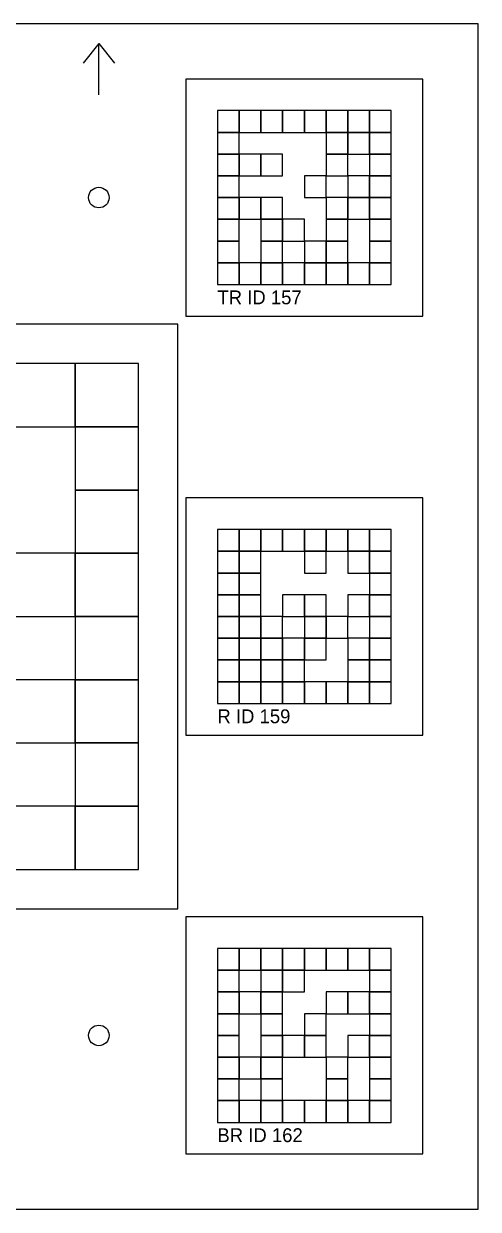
# Model space of a CAD drawing. Extents: x 0 to 1260, y -12 to 1580.
# Drawn here: x 825 to 940, y 960 to 1260 of the extents above; entities that cross this region are included whole.
import ezdxf

# ---------------------------------------------------------------- set-up
doc = ezdxf.new("R2010")
doc.units = 0
for name, color, linetype in [('BLACK_POCKET', 7, 'CONTINUOUS'), ('CUT', 7, 'CONTINUOUS'), ('LABEL', 3, 'CONTINUOUS'), ('MOUNT_HOLE', 6, 'CONTINUOUS'), ('ORIENTATION', 7, 'CONTINUOUS'), ('QUIET_ZONE', 5, 'CONTINUOUS'), ('TAG_BOUNDARY', 8, 'CONTINUOUS')]:
    doc.layers.add(name, color=color, linetype=linetype)

msp = doc.modelspace()

# ---------------------------------------------------------------- linework, layer by layer
at = {"layer": 'BLACK_POCKET'}
for p, q in [((879.5, 1238), (874, 1238)), ((874, 1238), (874, 1232.5)), ((879.5, 1232.5), (879.5, 1238)), ((885, 1238), (879.5, 1238)), ((879.5, 1238), (879.5, 1232.5)), ((885, 1232.5), (885, 1238)), ((890.5, 1238), (885, 1238)), ((885, 1238), (885, 1232.5)), ((890.5, 1232.5), (890.5, 1238)), ((896, 1238), (890.5, 1238)), ((890.5, 1238), (890.5, 1232.5)), ((896, 1232.5), (896, 1238)), ((901.5, 1238), (896, 1238)), ((896, 1238), (896, 1232.5)), ((901.5, 1232.5), (901.5, 1238)), ((907, 1238), (901.5, 1238)), ((901.5, 1238), (901.5, 1232.5)), ((907, 1232.5), (907, 1238)), ((912.5, 1238), (907, 1238)), ((907, 1238), (907, 1232.5)), ((912.5, 1232.5), (912.5, 1238)), ((918, 1238), (912.5, 1238)), ((912.5, 1238), (912.5, 1232.5)), ((918, 1232.5), (918, 1238)), ((874, 1232.5), (879.5, 1232.5)), ((879.5, 1232.5), (874, 1232.5)), ((874, 1232.5), (874, 1227)), ((879.5, 1232.5), (885, 1232.5)), ((879.5, 1227), (879.5, 1232.5)), ((885, 1232.5), (890.5, 1232.5)), ((890.5, 1232.5), (896, 1232.5)), ((896, 1232.5), (901.5, 1232.5)), ((901.5, 1232.5), (907, 1232.5)), ((907, 1232.5), (901.5, 1232.5)), ((901.5, 1232.5), (901.5, 1227)), ((907, 1232.5), (912.5, 1232.5)), ((907, 1227), (907, 1232.5)), ((912.5, 1232.5), (907, 1232.5)), ((907, 1232.5), (907, 1227)), ((912.5, 1232.5), (918, 1232.5)), ((912.5, 1227), (912.5, 1232.5)), ((918, 1232.5), (912.5, 1232.5)), ((912.5, 1232.5), (912.5, 1227)), ((918, 1227), (918, 1232.5)), ((874, 1227), (879.5, 1227)), ((879.5, 1227), (874, 1227)), ((874, 1227), (874, 1221.5)), ((879.5, 1221.5), (879.5, 1227)), ((885, 1227), (879.5, 1227)), ((879.5, 1227), (879.5, 1221.5)), ((885, 1221.5), (885, 1227)), ((890.5, 1227), (885, 1227)), ((885, 1227), (885, 1221.5)), ((890.5, 1221.5), (890.5, 1227)), ((901.5, 1227), (907, 1227)), ((907, 1227), (901.5, 1227)), ((901.5, 1227), (901.5, 1221.5)), ((907, 1227), (912.5, 1227)), ((907, 1221.5), (907, 1227)), ((912.5, 1227), (918, 1227)), ((918, 1227), (912.5, 1227)), ((912.5, 1227), (912.5, 1221.5)), ((918, 1221.5), (918, 1227)), ((874, 1221.5), (879.5, 1221.5)), ((879.5, 1221.5), (874, 1221.5)), ((874, 1221.5), (874, 1216)), ((879.5, 1221.5), (885, 1221.5)), ((879.5, 1216), (879.5, 1221.5)), ((885, 1221.5), (890.5, 1221.5)), ((901.5, 1221.5), (896, 1221.5)), ((896, 1221.5), (896, 1216)), ((901.5, 1221.5), (907, 1221.5)), ((901.5, 1216), (901.5, 1221.5)), ((912.5, 1221.5), (907, 1221.5)), ((907, 1221.5), (907, 1216)), ((912.5, 1221.5), (918, 1221.5)), ((912.5, 1216), (912.5, 1221.5)), ((918, 1221.5), (912.5, 1221.5)), ((912.5, 1221.5), (912.5, 1216)), ((918, 1216), (918, 1221.5)), ((874, 1216), (879.5, 1216)), ((879.5, 1216), (874, 1216)), ((874, 1216), (874, 1210.5)), ((879.5, 1210.5), (879.5, 1216)), ((885, 1216), (879.5, 1216)), ((879.5, 1216), (879.5, 1210.5)), ((885, 1210.5), (885, 1216)), ((890.5, 1216), (885, 1216)), ((885, 1216), (885, 1210.5)), ((890.5, 1210.5), (890.5, 1216)), ((896, 1216), (901.5, 1216)), ((907, 1216), (901.5, 1216)), ((901.5, 1216), (901.5, 1210.5)), ((907, 1216), (912.5, 1216)), ((907, 1210.5), (907, 1216)), ((912.5, 1216), (907, 1216)), ((907, 1216), (907, 1210.5)), ((912.5, 1216), (918, 1216)), ((912.5, 1210.5), (912.5, 1216)), ((918, 1216), (912.5, 1216)), ((912.5, 1216), (912.5, 1210.5)), ((918, 1210.5), (918, 1216)), ((874, 1210.5), (879.5, 1210.5)), ((879.5, 1210.5), (874, 1210.5)), ((874, 1210.5), (874, 1205)), ((879.5, 1210.5), (885, 1210.5)), ((879.5, 1205), (879.5, 1210.5)), ((885, 1210.5), (890.5, 1210.5)), ((890.5, 1210.5), (885, 1210.5)), ((885, 1210.5), (885, 1205)), ((890.5, 1205), (890.5, 1210.5)), ((896, 1210.5), (890.5, 1210.5)), ((890.5, 1210.5), (890.5, 1205)), ((896, 1205), (896, 1210.5)), ((901.5, 1210.5), (907, 1210.5)), ((907, 1210.5), (901.5, 1210.5)), ((901.5, 1210.5), (901.5, 1205)), ((907, 1210.5), (912.5, 1210.5)), ((907, 1205), (907, 1210.5)), ((912.5, 1210.5), (918, 1210.5)), ((918, 1210.5), (912.5, 1210.5)), ((912.5, 1210.5), (912.5, 1205)), ((918, 1205), (918, 1210.5)), ((874, 1205), (879.5, 1205)), ((879.5, 1205), (874, 1205)), ((874, 1205), (874, 1199.5)), ((879.5, 1199.5), (879.5, 1205)), ((885, 1205), (890.5, 1205)), ((890.5, 1205), (885, 1205)), ((885, 1205), (885, 1199.5)), ((890.5, 1205), (896, 1205)), ((890.5, 1199.5), (890.5, 1205)), ((901.5, 1205), (896, 1205)), ((896, 1205), (896, 1199.5)), ((901.5, 1205), (907, 1205)), ((901.5, 1199.5), (901.5, 1205)), ((907, 1205), (901.5, 1205)), ((901.5, 1205), (901.5, 1199.5)), ((907, 1199.5), (907, 1205)), ((912.5, 1205), (918, 1205)), ((918, 1205), (912.5, 1205)), ((912.5, 1205), (912.5, 1199.5)), ((918, 1199.5), (918, 1205)), ((874, 1199.5), (879.5, 1199.5)), ((879.5, 1199.5), (874, 1199.5)), ((874, 1199.5), (874, 1194)), ((879.5, 1194), (879.5, 1199.5)), ((885, 1199.5), (879.5, 1199.5)), ((879.5, 1199.5), (879.5, 1194)), ((885, 1199.5), (890.5, 1199.5)), ((885, 1194), (885, 1199.5)), ((890.5, 1199.5), (885, 1199.5)), ((885, 1199.5), (885, 1194)), ((890.5, 1194), (890.5, 1199.5)), ((896, 1199.5), (890.5, 1199.5)), ((890.5, 1199.5), (890.5, 1194)), ((896, 1199.5), (901.5, 1199.5)), ((896, 1194), (896, 1199.5)), ((901.5, 1199.5), (896, 1199.5)), ((896, 1199.5), (896, 1194)), ((901.5, 1199.5), (907, 1199.5)), ((901.5, 1194), (901.5, 1199.5)), ((907, 1199.5), (901.5, 1199.5)), ((901.5, 1199.5), (901.5, 1194)), ((907, 1194), (907, 1199.5)), ((912.5, 1199.5), (907, 1199.5)), ((907, 1199.5), (907, 1194)), ((912.5, 1199.5), (918, 1199.5)), ((912.5, 1194), (912.5, 1199.5)), ((918, 1199.5), (912.5, 1199.5)), ((912.5, 1199.5), (912.5, 1194)), ((918, 1194), (918, 1199.5)), ((874, 1194), (879.5, 1194)), ((879.5, 1194), (885, 1194)), ((885, 1194), (890.5, 1194)), ((890.5, 1194), (896, 1194)), ((896, 1194), (901.5, 1194)), ((901.5, 1194), (907, 1194)), ((907, 1194), (912.5, 1194)), ((912.5, 1194), (918, 1194)), ((838, 1174), (822, 1174)), ((838, 1158), (838, 1174)), ((854, 1174), (838, 1174)), ((838, 1174), (838, 1158)), ((854, 1158), (854, 1174)), ((822, 1158), (838, 1158)), ((838, 1158), (854, 1158)), ((854, 1158), (838, 1158)), ((838, 1158), (838, 1142)), ((854, 1142), (854, 1158)), ((838, 1142), (854, 1142)), ((854, 1142), (838, 1142)), ((838, 1142), (838, 1126)), ((854, 1126), (854, 1142)), ((879.5, 1132), (874, 1132)), ((874, 1132), (874, 1126.5)), ((879.5, 1126.5), (879.5, 1132)), ((885, 1132), (879.5, 1132)), ((879.5, 1132), (879.5, 1126.5)), ((885, 1126.5), (885, 1132)), ((890.5, 1132), (885, 1132)), ((885, 1132), (885, 1126.5)), ((890.5, 1126.5), (890.5, 1132)), ((896, 1132), (890.5, 1132)), ((890.5, 1132), (890.5, 1126.5)), ((896, 1126.5), (896, 1132)), ((901.5, 1132), (896, 1132)), ((896, 1132), (896, 1126.5)), ((901.5, 1126.5), (901.5, 1132)), ((907, 1132), (901.5, 1132)), ((901.5, 1132), (901.5, 1126.5)), ((907, 1126.5), (907, 1132)), ((912.5, 1132), (907, 1132)), ((907, 1132), (907, 1126.5)), ((912.5, 1126.5), (912.5, 1132)), ((918, 1132), (912.5, 1132)), ((912.5, 1132), (912.5, 1126.5)), ((918, 1126.5), (918, 1132)), ((838, 1126), (822, 1126)), ((838, 1126), (854, 1126)), ((838, 1110), (838, 1126)), ((854, 1126), (838, 1126)), ((838, 1126), (838, 1110)), ((854, 1110), (854, 1126)), ((874, 1126.5), (879.5, 1126.5)), ((879.5, 1126.5), (874, 1126.5)), ((874, 1126.5), (874, 1121)), ((879.5, 1126.5), (885, 1126.5)), ((879.5, 1121), (879.5, 1126.5)), ((885, 1126.5), (879.5, 1126.5)), ((879.5, 1126.5), (879.5, 1121)), ((885, 1126.5), (890.5, 1126.5)), ((885, 1121), (885, 1126.5)), ((890.5, 1126.5), (896, 1126.5)), ((896, 1126.5), (901.5, 1126.5)), ((901.5, 1126.5), (896, 1126.5)), ((896, 1126.5), (896, 1121)), ((901.5, 1126.5), (907, 1126.5)), ((901.5, 1121), (901.5, 1126.5)), ((907, 1126.5), (912.5, 1126.5)), ((912.5, 1126.5), (907, 1126.5)), ((907, 1126.5), (907, 1121)), ((912.5, 1126.5), (918, 1126.5)), ((912.5, 1121), (912.5, 1126.5)), ((918, 1126.5), (912.5, 1126.5)), ((912.5, 1126.5), (912.5, 1121)), ((918, 1121), (918, 1126.5)), ((874, 1121), (879.5, 1121)), ((879.5, 1121), (874, 1121)), ((874, 1121), (874, 1115.5)), ((879.5, 1121), (885, 1121)), ((879.5, 1115.5), (879.5, 1121)), ((885, 1121), (879.5, 1121)), ((879.5, 1121), (879.5, 1115.5)), ((885, 1115.5), (885, 1121)), ((896, 1121), (901.5, 1121)), ((907, 1121), (912.5, 1121)), ((912.5, 1121), (918, 1121)), ((918, 1121), (912.5, 1121)), ((912.5, 1121), (912.5, 1115.5)), ((918, 1115.5), (918, 1121)), ((874, 1115.5), (879.5, 1115.5)), ((879.5, 1115.5), (874, 1115.5)), ((874, 1115.5), (874, 1110)), ((879.5, 1115.5), (885, 1115.5)), ((879.5, 1110), (879.5, 1115.5)), ((885, 1115.5), (879.5, 1115.5)), ((879.5, 1115.5), (879.5, 1110)), ((885, 1110), (885, 1115.5)), ((896, 1115.5), (890.5, 1115.5)), ((890.5, 1115.5), (890.5, 1110)), ((896, 1110), (896, 1115.5)), ((901.5, 1115.5), (896, 1115.5)), ((896, 1115.5), (896, 1110)), ((901.5, 1110), (901.5, 1115.5)), ((912.5, 1115.5), (907, 1115.5)), ((907, 1115.5), (907, 1110)), ((912.5, 1115.5), (918, 1115.5)), ((912.5, 1110), (912.5, 1115.5)), ((918, 1115.5), (912.5, 1115.5)), ((912.5, 1115.5), (912.5, 1110)), ((918, 1110), (918, 1115.5)), ((822, 1110), (838, 1110)), ((838, 1110), (854, 1110)), ((854, 1110), (838, 1110)), ((838, 1110), (838, 1094)), ((854, 1094), (854, 1110)), ((874, 1110), (879.5, 1110)), ((879.5, 1110), (874, 1110)), ((874, 1110), (874, 1104.5)), ((879.5, 1110), (885, 1110)), ((879.5, 1104.5), (879.5, 1110)), ((885, 1110), (879.5, 1110)), ((879.5, 1110), (879.5, 1104.5)), ((885, 1104.5), (885, 1110)), ((890.5, 1110), (885, 1110)), ((885, 1110), (885, 1104.5)), ((890.5, 1110), (896, 1110)), ((890.5, 1104.5), (890.5, 1110)), ((896, 1110), (901.5, 1110)), ((901.5, 1110), (896, 1110)), ((896, 1110), (896, 1104.5)), ((901.5, 1104.5), (901.5, 1110)), ((907, 1110), (901.5, 1110)), ((901.5, 1110), (901.5, 1104.5)), ((907, 1110), (912.5, 1110)), ((907, 1104.5), (907, 1110)), ((912.5, 1110), (918, 1110)), ((918, 1110), (912.5, 1110)), ((912.5, 1110), (912.5, 1104.5)), ((918, 1104.5), (918, 1110)), ((874, 1104.5), (879.5, 1104.5)), ((879.5, 1104.5), (874, 1104.5)), ((874, 1104.5), (874, 1099)), ((879.5, 1104.5), (885, 1104.5)), ((879.5, 1099), (879.5, 1104.5)), ((885, 1104.5), (879.5, 1104.5)), ((879.5, 1104.5), (879.5, 1099)), ((885, 1104.5), (890.5, 1104.5)), ((885, 1099), (885, 1104.5)), ((890.5, 1104.5), (885, 1104.5)), ((885, 1104.5), (885, 1099)), ((890.5, 1099), (890.5, 1104.5)), ((896, 1104.5), (890.5, 1104.5)), ((890.5, 1104.5), (890.5, 1099)), ((896, 1104.5), (901.5, 1104.5)), ((896, 1099), (896, 1104.5)), ((901.5, 1104.5), (896, 1104.5)), ((896, 1104.5), (896, 1099)), ((901.5, 1104.5), (907, 1104.5)), ((901.5, 1099), (901.5, 1104.5)), ((912.5, 1104.5), (907, 1104.5)), ((907, 1104.5), (907, 1099)), ((912.5, 1104.5), (918, 1104.5)), ((912.5, 1099), (912.5, 1104.5)), ((918, 1104.5), (912.5, 1104.5)), ((912.5, 1104.5), (912.5, 1099)), ((918, 1099), (918, 1104.5)), ((874, 1099), (879.5, 1099)), ((879.5, 1099), (874, 1099)), ((874, 1099), (874, 1093.5)), ((879.5, 1099), (885, 1099)), ((879.5, 1093.5), (879.5, 1099)), ((885, 1099), (879.5, 1099)), ((879.5, 1099), (879.5, 1093.5)), ((885, 1099), (890.5, 1099)), ((885, 1093.5), (885, 1099)), ((890.5, 1099), (885, 1099)), ((885, 1099), (885, 1093.5)), ((890.5, 1099), (896, 1099)), ((890.5, 1093.5), (890.5, 1099)), ((896, 1099), (890.5, 1099)), ((890.5, 1099), (890.5, 1093.5)), ((896, 1099), (901.5, 1099)), ((896, 1093.5), (896, 1099)), ((907, 1099), (912.5, 1099)), ((912.5, 1099), (907, 1099)), ((907, 1099), (907, 1093.5)), ((912.5, 1099), (918, 1099)), ((912.5, 1093.5), (912.5, 1099)), ((918, 1099), (912.5, 1099)), ((912.5, 1099), (912.5, 1093.5)), ((918, 1093.5), (918, 1099)), ((838, 1094), (822, 1094)), ((838, 1094), (854, 1094)), ((838, 1078), (838, 1094)), ((854, 1094), (838, 1094)), ((838, 1094), (838, 1078)), ((854, 1078), (854, 1094)), ((874, 1093.5), (879.5, 1093.5)), ((879.5, 1093.5), (874, 1093.5)), ((874, 1093.5), (874, 1088)), ((879.5, 1093.5), (885, 1093.5)), ((879.5, 1088), (879.5, 1093.5)), ((885, 1093.5), (879.5, 1093.5)), ((879.5, 1093.5), (879.5, 1088)), ((885, 1093.5), (890.5, 1093.5)), ((885, 1088), (885, 1093.5)), ((890.5, 1093.5), (885, 1093.5)), ((885, 1093.5), (885, 1088)), ((890.5, 1093.5), (896, 1093.5)), ((890.5, 1088), (890.5, 1093.5)), ((896, 1093.5), (890.5, 1093.5)), ((890.5, 1093.5), (890.5, 1088)), ((896, 1088), (896, 1093.5)), ((901.5, 1093.5), (896, 1093.5)), ((896, 1093.5), (896, 1088)), ((901.5, 1088), (901.5, 1093.5)), ((907, 1093.5), (901.5, 1093.5)), ((901.5, 1093.5), (901.5, 1088)), ((907, 1093.5), (912.5, 1093.5)), ((907, 1088), (907, 1093.5)), ((912.5, 1093.5), (907, 1093.5)), ((907, 1093.5), (907, 1088)), ((912.5, 1093.5), (918, 1093.5)), ((912.5, 1088), (912.5, 1093.5)), ((918, 1093.5), (912.5, 1093.5)), ((912.5, 1093.5), (912.5, 1088)), ((918, 1088), (918, 1093.5)), ((874, 1088), (879.5, 1088)), ((879.5, 1088), (885, 1088)), ((885, 1088), (890.5, 1088)), ((890.5, 1088), (896, 1088)), ((896, 1088), (901.5, 1088)), ((901.5, 1088), (907, 1088)), ((907, 1088), (912.5, 1088)), ((912.5, 1088), (918, 1088)), ((822, 1078), (838, 1078)), ((838, 1078), (854, 1078)), ((854, 1078), (838, 1078)), ((838, 1078), (838, 1062)), ((854, 1062), (854, 1078)), ((838, 1062), (822, 1062)), ((838, 1062), (854, 1062)), ((838, 1046), (838, 1062)), ((854, 1062), (838, 1062)), ((838, 1062), (838, 1046)), ((854, 1046), (854, 1062)), ((822, 1046), (838, 1046)), ((838, 1046), (854, 1046)), ((879.5, 1026), (874, 1026)), ((874, 1026), (874, 1020.5)), ((879.5, 1020.5), (879.5, 1026)), ((885, 1026), (879.5, 1026)), ((879.5, 1026), (879.5, 1020.5)), ((885, 1020.5), (885, 1026)), ((890.5, 1026), (885, 1026)), ((885, 1026), (885, 1020.5)), ((890.5, 1020.5), (890.5, 1026)), ((896, 1026), (890.5, 1026)), ((890.5, 1026), (890.5, 1020.5)), ((896, 1020.5), (896, 1026)), ((901.5, 1026), (896, 1026)), ((896, 1026), (896, 1020.5)), ((901.5, 1020.5), (901.5, 1026)), ((907, 1026), (901.5, 1026)), ((901.5, 1026), (901.5, 1020.5)), ((907, 1020.5), (907, 1026)), ((912.5, 1026), (907, 1026)), ((907, 1026), (907, 1020.5)), ((912.5, 1020.5), (912.5, 1026)), ((918, 1026), (912.5, 1026)), ((912.5, 1026), (912.5, 1020.5)), ((918, 1020.5), (918, 1026)), ((874, 1020.5), (879.5, 1020.5)), ((879.5, 1020.5), (874, 1020.5)), ((874, 1020.5), (874, 1015)), ((879.5, 1020.5), (885, 1020.5)), ((879.5, 1015), (879.5, 1020.5)), ((885, 1020.5), (890.5, 1020.5)), ((890.5, 1020.5), (885, 1020.5)), ((885, 1020.5), (885, 1015)), ((890.5, 1020.5), (896, 1020.5)), ((890.5, 1015), (890.5, 1020.5)), ((896, 1020.5), (890.5, 1020.5)), ((890.5, 1020.5), (890.5, 1015)), ((896, 1020.5), (901.5, 1020.5)), ((896, 1015), (896, 1020.5)), ((901.5, 1020.5), (907, 1020.5)), ((907, 1020.5), (912.5, 1020.5)), ((912.5, 1020.5), (918, 1020.5)), ((918, 1020.5), (912.5, 1020.5)), ((912.5, 1020.5), (912.5, 1015)), ((918, 1015), (918, 1020.5)), ((874, 1015), (879.5, 1015)), ((879.5, 1015), (874, 1015)), ((874, 1015), (874, 1009.5)), ((879.5, 1009.5), (879.5, 1015)), ((885, 1015), (879.5, 1015)), ((879.5, 1015), (879.5, 1009.5)), ((885, 1015), (890.5, 1015)), ((885, 1009.5), (885, 1015)), ((890.5, 1015), (885, 1015)), ((885, 1015), (885, 1009.5)), ((890.5, 1015), (896, 1015)), ((890.5, 1009.5), (890.5, 1015)), ((907, 1015), (901.5, 1015)), ((901.5, 1015), (901.5, 1009.5)), ((907, 1009.5), (907, 1015)), ((912.5, 1015), (907, 1015)), ((907, 1015), (907, 1009.5)), ((912.5, 1015), (918, 1015)), ((912.5, 1009.5), (912.5, 1015)), ((918, 1015), (912.5, 1015)), ((912.5, 1015), (912.5, 1009.5)), ((918, 1009.5), (918, 1015)), ((874, 1009.5), (879.5, 1009.5)), ((879.5, 1009.5), (874, 1009.5)), ((874, 1009.5), (874, 1004)), ((879.5, 1009.5), (885, 1009.5)), ((879.5, 1004), (879.5, 1009.5)), ((885, 1009.5), (890.5, 1009.5)), ((890.5, 1009.5), (885, 1009.5)), ((885, 1009.5), (885, 1004)), ((890.5, 1004), (890.5, 1009.5)), ((901.5, 1009.5), (896, 1009.5)), ((896, 1009.5), (896, 1004)), ((901.5, 1009.5), (907, 1009.5)), ((901.5, 1004), (901.5, 1009.5)), ((907, 1009.5), (912.5, 1009.5)), ((912.5, 1009.5), (918, 1009.5)), ((918, 1009.5), (912.5, 1009.5)), ((912.5, 1009.5), (912.5, 1004)), ((918, 1004), (918, 1009.5)), ((874, 1004), (879.5, 1004)), ((879.5, 1004), (874, 1004)), ((874, 1004), (874, 998.5)), ((879.5, 998.5), (879.5, 1004)), ((885, 1004), (890.5, 1004)), ((890.5, 1004), (885, 1004)), ((885, 1004), (885, 998.5)), ((890.5, 998.5), (890.5, 1004)), ((896, 1004), (890.5, 1004)), ((890.5, 1004), (890.5, 998.5)), ((896, 1004), (901.5, 1004)), ((896, 998.5), (896, 1004)), ((901.5, 1004), (896, 1004)), ((896, 1004), (896, 998.5)), ((901.5, 998.5), (901.5, 1004)), ((912.5, 1004), (907, 1004)), ((907, 1004), (907, 998.5)), ((912.5, 1004), (918, 1004)), ((912.5, 998.5), (912.5, 1004)), ((918, 1004), (912.5, 1004)), ((912.5, 1004), (912.5, 998.5)), ((918, 998.5), (918, 1004)), ((874, 998.5), (879.5, 998.5)), ((879.5, 998.5), (874, 998.5)), ((874, 998.5), (874, 993)), ((879.5, 993), (879.5, 998.5)), ((885, 998.5), (879.5, 998.5)), ((879.5, 998.5), (879.5, 993)), ((885, 998.5), (890.5, 998.5)), ((885, 993), (885, 998.5)), ((890.5, 998.5), (885, 998.5)), ((885, 998.5), (885, 993)), ((890.5, 998.5), (896, 998.5)), ((890.5, 993), (890.5, 998.5)), ((896, 998.5), (901.5, 998.5)), ((907, 998.5), (901.5, 998.5)), ((901.5, 998.5), (901.5, 993)), ((907, 998.5), (912.5, 998.5)), ((907, 993), (907, 998.5)), ((912.5, 998.5), (918, 998.5)), ((918, 998.5), (912.5, 998.5)), ((912.5, 998.5), (912.5, 993)), ((918, 993), (918, 998.5)), ((874, 993), (879.5, 993)), ((879.5, 993), (874, 993)), ((874, 993), (874, 987.5)), ((879.5, 993), (885, 993)), ((879.5, 987.5), (879.5, 993)), ((885, 993), (890.5, 993)), ((890.5, 993), (885, 993)), ((885, 993), (885, 987.5)), ((890.5, 987.5), (890.5, 993)), ((901.5, 993), (907, 993)), ((907, 993), (901.5, 993)), ((901.5, 993), (901.5, 987.5)), ((907, 987.5), (907, 993)), ((912.5, 993), (918, 993)), ((918, 993), (912.5, 993)), ((912.5, 993), (912.5, 987.5)), ((918, 987.5), (918, 993)), ((874, 987.5), (879.5, 987.5)), ((879.5, 987.5), (874, 987.5)), ((874, 987.5), (874, 982)), ((879.5, 982), (879.5, 987.5)), ((885, 987.5), (879.5, 987.5)), ((879.5, 987.5), (879.5, 982)), ((885, 987.5), (890.5, 987.5)), ((885, 982), (885, 987.5)), ((890.5, 987.5), (885, 987.5)), ((885, 987.5), (885, 982)), ((890.5, 982), (890.5, 987.5)), ((896, 987.5), (890.5, 987.5)), ((890.5, 987.5), (890.5, 982)), ((896, 982), (896, 987.5)), ((901.5, 987.5), (896, 987.5)), ((896, 987.5), (896, 982)), ((901.5, 987.5), (907, 987.5)), ((901.5, 982), (901.5, 987.5)), ((907, 987.5), (901.5, 987.5)), ((901.5, 987.5), (901.5, 982)), ((907, 982), (907, 987.5)), ((912.5, 987.5), (907, 987.5)), ((907, 987.5), (907, 982)), ((912.5, 987.5), (918, 987.5)), ((912.5, 982), (912.5, 987.5)), ((918, 987.5), (912.5, 987.5)), ((912.5, 987.5), (912.5, 982)), ((918, 982), (918, 987.5)), ((874, 982), (879.5, 982)), ((879.5, 982), (885, 982)), ((885, 982), (890.5, 982)), ((890.5, 982), (896, 982)), ((896, 982), (901.5, 982)), ((901.5, 982), (907, 982)), ((907, 982), (912.5, 982)), ((912.5, 982), (918, 982))]:
    msp.add_line(p, q, dxfattribs=at)
at = {"layer": 'CUT'}
for p, q in [((940, 1260), (640, 1260)), ((940, 960), (940, 1260)), ((640, 960), (940, 960))]:
    msp.add_line(p, q, dxfattribs=at)
at = {"layer": 'MOUNT_HOLE'}
for centre in [(844, 1216), (844, 1004)]:
    msp.add_circle(centre, 2.6, dxfattribs=at)
at = {"layer": 'ORIENTATION'}
for p, q in [((844, 1255), (840, 1250)), ((844, 1242), (844, 1255)), ((844, 1255), (848, 1250))]:
    msp.add_line(p, q, dxfattribs=at)
at = {"layer": 'QUIET_ZONE'}
for p, q in [((926, 1246), (866, 1246)), ((866, 1246), (866, 1186)), ((926, 1186), (926, 1246)), ((866, 1186), (926, 1186)), ((864, 1184), (716, 1184)), ((864, 1036), (864, 1184)), ((926, 1140), (866, 1140)), ((866, 1140), (866, 1080)), ((926, 1080), (926, 1140)), ((866, 1080), (926, 1080)), ((716, 1036), (864, 1036)), ((926, 1034), (866, 1034)), ((866, 1034), (866, 974)), ((926, 974), (926, 1034)), ((866, 974), (926, 974))]:
    msp.add_line(p, q, dxfattribs=at)
at = {"layer": 'TAG_BOUNDARY'}
for p, q in [((918, 1238), (874, 1238)), ((874, 1238), (874, 1194)), ((918, 1194), (918, 1238)), ((874, 1194), (918, 1194)), ((854, 1174), (726, 1174)), ((854, 1046), (854, 1174)), ((918, 1132), (874, 1132)), ((874, 1132), (874, 1088)), ((918, 1088), (918, 1132)), ((874, 1088), (918, 1088)), ((726, 1046), (854, 1046)), ((918, 1026), (874, 1026)), ((874, 1026), (874, 982)), ((918, 982), (918, 1026)), ((874, 982), (918, 982))]:
    msp.add_line(p, q, dxfattribs=at)

# ---------------------------------------------------------------- texts
at = {"layer": 'LABEL'}
for s, p in [('TR ID 157', (874, 1189)), ('R ID 159', (874, 1083)), ('BR ID 162', (874, 977))]:
    msp.add_text(s, height=3.5, dxfattribs=at).set_placement(p)

doc.saveas('drawing.dxf')
